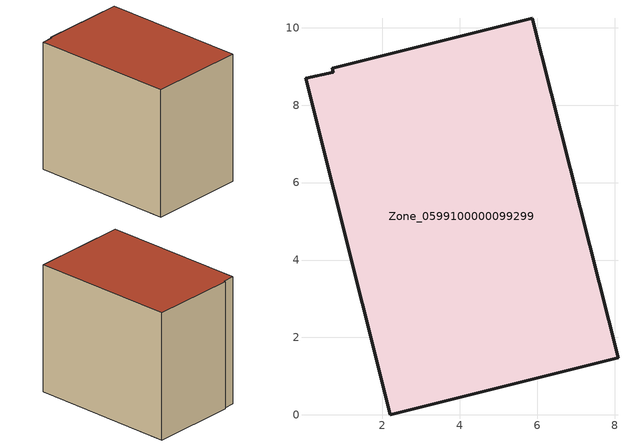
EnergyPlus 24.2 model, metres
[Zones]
Zone_0599100000099299
 floor ground (C_G): 0.02,8.69 0.73,8.86 0.72,8.95 5.88,10.25 8.09,1.48 2.21,0 z0
 wall outside (C_F): 8.09,1.48 5.88,10.25 0.72,8.95 0.73,8.86 0.02,8.69 2.21,0 8.09,1.48 z0:8.02
 roof outside (C_R): 0.73,8.86 0.02,8.69 2.21,0 8.09,1.48 5.88,10.25 0.72,8.95 z8.02
[BUILDING]
Pand.0599100000099299: North Axis=0; Terrain=City; Loads Convergence Tolerance Value=0.04; Temperature Convergence Tolerance Value=0.4; Solar Distribution=FullExterior; Maximum Number of Warmup Days=25; Minimum Number of Warmup Days=1
[Site:Location]
Rotterdam.The.Hague.AP_ZH_NLD Design_Conditions: Latitude=51.96; Longitude=4.45; Time Zone=1; Elevation=-4.5
[SITE:GROUNDTEMPERATURE:BUILDINGSURFACE]
18, 18, 18, 18, 18, 18, 18, 18, 18, 18, 18, 18
[MATERIAL] Thermal Absorptance=0.9; Solar Absorptance=0.7; Visible Absorptance=0.7
Name | Roughness | Thickness | Conductivity | Density | Specific Heat
G.TI.1965-1974 | MediumSmooth | 0.15 | 0.882353 | 540 | 1210
F.TI.1965-1974 | Rough | 0.3 | 0.697674 | 1920 | 840
R.TI.1965-1974 | MediumRough | 0.2 | 0.232558 | 1500 | 1000
[CONSTRUCTION]
C_G: G.TI.1965-1974
C_F: F.TI.1965-1974
C_R: R.TI.1965-1974
[ZONE]
Zone_0599100000099299: Type=1; Multiplier=1; Ceiling Height=Autocalculate; Volume=Autocalculate; Floor Area=autocalculate; Part of Total Floor Area=Yes
[ZONEINFILTRATION:DESIGNFLOWRATE]
Infil_Zone_0599100000099299: Zone or ZoneList or Space or SpaceList=Zone_0599100000099299; Schedule=AlwaysOn; Design Flow Rate Calculation Method=Flow/Area; Flow Rate per Floor Area=0.003; Constant Term Coefficient=1; Temperature Term Coefficient=0; Velocity Term Coefficient=0; Velocity Squared Term Coefficient=0
[HVACTEMPLATE:ZONE:IDEALLOADSAIRSYSTEM]
Zone_0599100000099299: Maximum Heating Supply Air Temperature=50; Minimum Cooling Supply Air Temperature=13; Maximum Heating Supply Air Humidity Ratio=0.0156; Minimum Cooling Supply Air Humidity Ratio=0.0077; Heating Limit=NoLimit; Cooling Limit=NoLimit; Dehumidification Control Type=ConstantSensibleHeatRatio; Cooling Sensible Heat Ratio=0.7; Dehumidification Setpoint=60; Humidification Control Type=None; Humidification Setpoint=30; Outdoor Air Method=None; Outdoor Air Flow Rate per Person=0.00944; Outdoor Air Flow Rate per Zone Floor Area=0; Outdoor Air Flow Rate per Zone=0; Demand Controlled Ventilation Type=None; Outdoor Air Economizer Type=NoEconomizer; Heat Recovery Type=None; Sensible Heat Recovery Effectiveness=0.7; Latent Heat Recovery Effectiveness=0.65
[ZONECONTROL:THERMOSTAT]
ThermostatControl_Zone_0599100000099299: Zone or ZoneList=Zone_0599100000099299; Control Type Schedule=DualSetpointControlType; Control 1=Thermostat_Zone_0599100000099299; Temperature Difference Between Cutout And Setpoint=0
[THERMOSTATSETPOINT:DUALSETPOINT]
Thermostat_Zone_0599100000099299: Heating Setpoint Temperature Schedule=HeatingSetpoint_Zone_0599100000099299; Cooling Setpoint Temperature Schedule=CoolingSetpoint_Zone_0599100000099299
[SCHEDULE:COMPACT]
HeatingSetpoint_Zone_0599100000099299: Through: 12/31, For: AllDays, Until: 24:00, 21
CoolingSetpoint_Zone_0599100000099299: Through: 12/31, For: AllDays, Until: 24:00, 24
DualSetpointControlType: Through: 12/31, For: AllDays, Until: 24:00, 4
AlwaysOn: Through: 12/31, For: AllDays, Until: 24:00, 1
